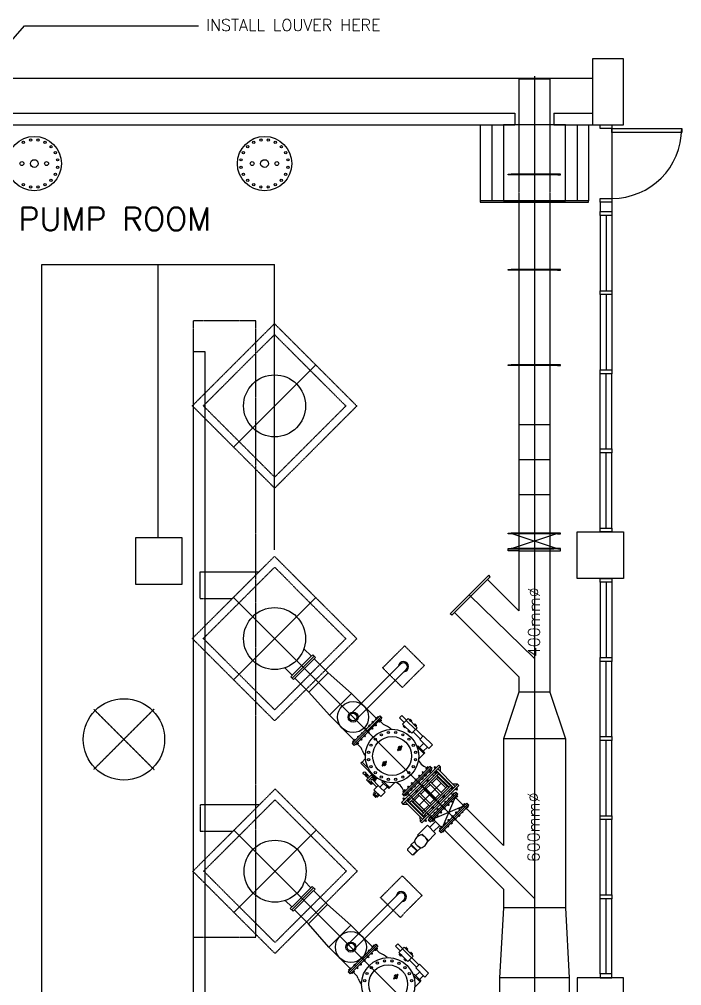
# Model space of a CAD drawing. Header units: inches. Extents: x 68736 to 85722, y -65709 to -39749.
# Drawn here: x 77180 to 85722, y -52211 to -39749 of the extents above; entities that cross this region are included whole.
import ezdxf

# ---------------------------------------------------------------- set-up
doc = ezdxf.new("R2010")
doc.units = ezdxf.units.IN
doc.header["$MEASUREMENT"] = 0
doc.linetypes.add('CENTER', pattern=[2, 1.25, -0.25, 0.25, -0.25])
doc.linetypes.add('HIDDEN', pattern=[0.375, 0.25, -0.125])
doc.layers.add('M-X-BKGD', color=8, linetype='Continuous')
doc.styles.add('SIMS', font='simplex.shx')
doc.styles.get("Standard").update_dxf_attribs({"font": 'arial.ttf'})
doc.dimstyles.get("Standard").update_dxf_attribs({"dimtxt": 0.18, "dimasz": 0.18, "dimexe": 0.18, "dimexo": 0.0625, "dimgap": 0.09, "dimtad": 0, "dimtih": 1, "dimtoh": 1, "dimdec": 4, "dimzin": 0, "dimdsep": 46, "dimtxsty": 'Standard', "dimcen": 0.09, "dimadec": 0, "dimazin": 0, "dimtfac": 1, "dimtdec": 4, "dimtofl": 0, "dimtmove": 0, "dimatfit": 3, "dimfxl": 1, "dimtolj": 1, "dimtzin": 0, "dimarcsym": 0})

msp = doc.modelspace()

# ---------------------------------------------------------------- linework, layer by layer
at = {"layer": 'M-X-BKGD', "ltscale": 0.2}
for p, q in [((84972, -40259), (84572, -40259)), ((84572, -40259), (84572, -41109)), ((84972, -41109), (84972, -40259)), ((73272, -40509), (84572, -40509)), ((83622, -40519), (83622, -41109)), ((84022, -40519), (84022, -41109)), ((83572, -40959), (83572, -41109)), ((84072, -40959), (84072, -41109)), ((84072, -40959), (84572, -40959)), ((84072, -41109), (84572, -41109)), ((84572, -41109), (84972, -41109)), ((84672, -41159), (84672, -41109)), ((84672, -41109), (84822, -41109)), ((84822, -41109), (84822, -41159)), ((84822, -41159), (84672, -41159)), ((84822, -41159), (84822, -42059)), ((84822, -41209), (84822, -41159)), ((84822, -41159), (85722, -41159)), ((85722, -41209), (84822, -41209)), ((85722, -41159), (85722, -41209)), ((83622, -42089), (83622, -42975)), ((84022, -42089), (84022, -42975)), ((84672, -42109), (84672, -42059)), ((84672, -42059), (84822, -42059)), ((84822, -42109), (84672, -42109)), ((84672, -42109), (84672, -42229)), ((84822, -42059), (84822, -42109)), ((84822, -42109), (84822, -42229)), ((84672, -42279), (84672, -42229)), ((84672, -42229), (84822, -42229)), ((84822, -42229), (84822, -42279)), ((84822, -42279), (84672, -42279)), ((84672, -42279), (84672, -43249)), ((84747, -42279), (84747, -43249)), ((84822, -42279), (84822, -43249)), ((83622, -42983), (83622, -44205)), ((84022, -42983), (84022, -44205)), ((84672, -43299), (84672, -43249)), ((84672, -43249), (84822, -43249)), ((84822, -43299), (84672, -43299)), ((84672, -43299), (84672, -44269)), ((84747, -43299), (84747, -44269)), ((84822, -43249), (84822, -43299)), ((84822, -43299), (84822, -44269)), ((83622, -44213), (83622, -47379)), ((84022, -44213), (84022, -48427)), ((84672, -44319), (84672, -44269)), ((84672, -44269), (84822, -44269)), ((84822, -44319), (84672, -44319)), ((84672, -45289), (84672, -44319)), ((84747, -45289), (84747, -44319)), ((84822, -44269), (84822, -44319)), ((84822, -45289), (84822, -44319)), ((84672, -45339), (84672, -45289)), ((84672, -45289), (84822, -45289)), ((84822, -45339), (84672, -45339)), ((84672, -46309), (84672, -45339)), ((84747, -46309), (84747, -45339)), ((84822, -45289), (84822, -45339)), ((84822, -46309), (84822, -45339)), ((84672, -46359), (84672, -46309)), ((84672, -46309), (84822, -46309)), ((84822, -46309), (84822, -46359)), ((79278, -46435), (78678, -46435)), ((78678, -46435), (78678, -47035)), ((79278, -47035), (79278, -46435)), ((84372, -46959), (84372, -46359)), ((84372, -46359), (84972, -46359)), ((84822, -46359), (84672, -46359)), ((84972, -46359), (84972, -46959)), ((84972, -46959), (84372, -46959)), ((84672, -47009), (84672, -46959)), ((84672, -46959), (84822, -46959)), ((84822, -46959), (84822, -47009)), ((78678, -47035), (79278, -47035)), ((84822, -47009), (84672, -47009)), ((84672, -47009), (84672, -47979)), ((84747, -47009), (84747, -47979)), ((84822, -47009), (84822, -47979)), ((84672, -48029), (84672, -47979)), ((84672, -47979), (84822, -47979)), ((84822, -48029), (84672, -48029)), ((84672, -48999), (84672, -48029)), ((84747, -48999), (84747, -48029)), ((84822, -47979), (84822, -48029)), ((84822, -48999), (84822, -48029)), ((83622, -48227), (83622, -48427)), ((83422, -49027), (83422, -50402)), ((84222, -49027), (84222, -51209)), ((84672, -49049), (84672, -48999)), ((84672, -48999), (84822, -48999)), ((84822, -49049), (84672, -49049)), ((84672, -50019), (84672, -49049)), ((84747, -50019), (84747, -49049)), ((84822, -48999), (84822, -49049)), ((84822, -50019), (84822, -49049)), ((84672, -50069), (84672, -50019)), ((84672, -50019), (84822, -50019)), ((84822, -50069), (84672, -50069)), ((84672, -51039), (84672, -50069)), ((84747, -51039), (84747, -50069)), ((84822, -50019), (84822, -50069)), ((84822, -51039), (84822, -50069)), ((83422, -50967), (83422, -51209)), ((84672, -51089), (84672, -51039)), ((84672, -51039), (84822, -51039)), ((84822, -51089), (84672, -51089)), ((84672, -52059), (84672, -51089)), ((84747, -52059), (84747, -51089)), ((84822, -51039), (84822, -51089)), ((84822, -52059), (84822, -51089)), ((84822, -52059), (84672, -52059)), ((84672, -52059), (84672, -52109)), ((84822, -52109), (84822, -52059)), ((83372, -52109), (83372, -53346)), ((84272, -52109), (84272, -65209)), ((84972, -52109), (84372, -52109)), ((84372, -52109), (84372, -52709)), ((84672, -52109), (84822, -52109)), ((84972, -52709), (84972, -52109))]:
    msp.add_line(p, q, dxfattribs=at)
at = {"layer": 'M-X-BKGD', "ltscale": 0.003}
for p, q in [((83822, -40484), (83822, -65659)), ((79939, -47202), (83822, -51085)), ((81002, -47204), (79941, -48265)), ((82981, -47172), (83822, -47993)), ((81008, -50204), (79947, -51265)), ((79947, -50204), (83815, -54072))]:
    msp.add_line(p, q, dxfattribs=at)
at = {"layer": 'M-X-BKGD'}
for p, q in [((84022, -40519), (83622, -40519)), ((83122, -41109), (83122, -42089)), ((83272, -41109), (83272, -42089)), ((83422, -41109), (83422, -42089)), ((84222, -41109), (83422, -41109)), ((84222, -42089), (84222, -41109)), ((84372, -41109), (84372, -42089)), ((84522, -41109), (84522, -42089)), ((83485, -41753), (83485, -41745)), ((83485, -41745), (83523, -41745)), ((84135, -41745), (83523, -41745)), ((84160, -41745), (84135, -41745)), ((84160, -41753), (84160, -41745)), ((84160, -41749), (83485, -41749)), ((84160, -41749), (83485, -41749)), ((83523, -41753), (83485, -41753)), ((84123, -41749), (83523, -41749)), ((84123, -41753), (83523, -41753)), ((84023, -41749), (83623, -41749)), ((84123, -41753), (84160, -41753)), ((83122, -42089), (83122, -42109)), ((84522, -42089), (83122, -42089)), ((83122, -42109), (84522, -42109)), ((83422, -42089), (84222, -42089)), ((84522, -42109), (84522, -42089)), ((77471, -52935), (77471, -42910)), ((77471, -42910), (78970, -42910)), ((78971, -46427), (78971, -42910)), ((78971, -46427), (78971, -42910)), ((78971, -42910), (80470, -42910)), ((80471, -46592), (80471, -42910)), ((83485, -42983), (83485, -42975)), ((83485, -42975), (83522, -42975)), ((84160, -42979), (83485, -42979)), ((84160, -42979), (83485, -42979)), ((83522, -42983), (83485, -42983)), ((84135, -42975), (83522, -42975)), ((84122, -42979), (83522, -42979)), ((84122, -42983), (83522, -42983)), ((84022, -42979), (83622, -42979)), ((84122, -42983), (84160, -42983)), ((84160, -42975), (84135, -42975)), ((84160, -42983), (84160, -42975)), ((81002, -44204), (79942, -45265)), ((83485, -44213), (83485, -44205)), ((83485, -44205), (83522, -44205)), ((84160, -44209), (83485, -44209)), ((83522, -44213), (83485, -44213)), ((84135, -44205), (83522, -44205)), ((84122, -44213), (83522, -44213)), ((84122, -44213), (84160, -44213)), ((84160, -44205), (84135, -44205)), ((84160, -44213), (84160, -44205)), ((84022, -44979), (83622, -44979)), ((84022, -45429), (83622, -45429)), ((84022, -45879), (83622, -45879)), ((83485, -46383), (83485, -46375)), ((83485, -46375), (83522, -46375)), ((84160, -46379), (83485, -46379)), ((83522, -46383), (83485, -46383)), ((84135, -46375), (83522, -46375)), ((84122, -46379), (83522, -46379)), ((84122, -46379), (83522, -46579)), ((84122, -46579), (83522, -46379)), ((84122, -46383), (83522, -46383)), ((84122, -46383), (84160, -46383)), ((84160, -46375), (84135, -46375)), ((84160, -46383), (84160, -46375)), ((83484, -46579), (83484, -46575)), ((83484, -46575), (83522, -46575)), ((83484, -46604), (83484, -46579)), ((83484, -46579), (83622, -46579)), ((84159, -46579), (83484, -46579)), ((83522, -46579), (83484, -46579)), ((83622, -46604), (83484, -46604)), ((84134, -46575), (83522, -46575)), ((84122, -46579), (83522, -46579)), ((83572, -46579), (84072, -46579)), ((83622, -46604), (84022, -46604)), ((84159, -46579), (84022, -46579)), ((84022, -46604), (84159, -46604)), ((84123, -46579), (84159, -46579)), ((84159, -46575), (84134, -46575)), ((84159, -46579), (84159, -46575)), ((84159, -46604), (84159, -46579)), ((83233, -46919), (82738, -47414)), ((83216, -46973), (82792, -47398)), ((83216, -46973), (83252, -46938)), ((83216, -46973), (83622, -47379)), ((83252, -46938), (83233, -46919)), ((82757, -47433), (82738, -47414)), ((82792, -47398), (82757, -47433)), ((82792, -47398), (83622, -48227)), ((80981, -47961), (80698, -48244)), ((80946, -47961), (80850, -47865)), ((80964, -47943), (80928, -47978)), ((80999, -47978), (80964, -47943)), ((80928, -47978), (80716, -48191)), ((80964, -48014), (80751, -48226)), ((80964, -48014), (80999, -47978)), ((81162, -48177), (80981, -47996)), ((82099, -48061), (81449, -48711)), ((80698, -48208), (80603, -48113)), ((80681, -48226), (80716, -48191)), ((80716, -48261), (80681, -48226)), ((80751, -48226), (80716, -48261)), ((80914, -48424), (81162, -48177)), ((81462, -48442), (81162, -48177)), ((82169, -48132), (81519, -48782)), ((80914, -48424), (80734, -48244)), ((81179, -48724), (80914, -48424)), ((81179, -48724), (81462, -48442)), ((81462, -48442), (81789, -48769)), ((83622, -48427), (83422, -49027)), ((84022, -48427), (83622, -48427)), ((84022, -48427), (84222, -49027)), ((81179, -48724), (81506, -49052)), ((82113, -48725), (82081, -48757)), ((82174, -48786), (82113, -48725)), ((81840, -48746), (81485, -49100)), ((81795, -48763), (81512, -49046)), ((81826, -48787), (81539, -49073)), ((81697, -48848), (81683, -48862)), ((81697, -48848), (81683, -48862)), ((81703, -48855), (81697, -48848)), ((81703, -48855), (81697, -48848)), ((81741, -48804), (81727, -48818)), ((81741, -48804), (81727, -48818)), ((81727, -48818), (81734, -48824)), ((81727, -48818), (81734, -48824)), ((81734, -48824), (81748, -48811)), ((81734, -48824), (81748, -48811)), ((81748, -48811), (81741, -48804)), ((81748, -48811), (81741, -48804)), ((81761, -48851), (81775, -48838)), ((81761, -48851), (81775, -48838)), ((81781, -48844), (81768, -48858)), ((81781, -48844), (81768, -48858)), ((81789, -48756), (81775, -48770)), ((81775, -48770), (81782, -48777)), ((81775, -48838), (81781, -48844)), ((81775, -48838), (81781, -48844)), ((81778, -48848), (81784, -48855)), ((81778, -48848), (81784, -48855)), ((81782, -48777), (81795, -48763)), ((81785, -48773), (81827, -48732)), ((81795, -48763), (81789, -48756)), ((81806, -48739), (81793, -48753)), ((81793, -48753), (81799, -48759)), ((81799, -48759), (81813, -48746)), ((81813, -48746), (81806, -48739)), ((81809, -48804), (81823, -48790)), ((81809, -48804), (81823, -48790)), ((81816, -48810), (81809, -48804)), ((81816, -48810), (81809, -48804)), ((81854, -48759), (81813, -48800)), ((81829, -48797), (81816, -48810)), ((81829, -48797), (81816, -48810)), ((81826, -48813), (81819, -48807)), ((81823, -48790), (81829, -48797)), ((81875, -48842), (81823, -48790)), ((81823, -48790), (81829, -48797)), ((81826, -48787), (81840, -48773)), ((81833, -48793), (81826, -48787)), ((81826, -48800), (81832, -48807)), ((81832, -48807), (81826, -48813)), ((81827, -48732), (81854, -48759)), ((81847, -48779), (81833, -48793)), ((81843, -48796), (81837, -48790)), ((81840, -48773), (81847, -48779)), ((81843, -48783), (81850, -48790)), ((81850, -48790), (81843, -48796)), ((82142, -48818), (82081, -48757)), ((82193, -48767), (82123, -48837)), ((82242, -48956), (82123, -48837)), ((82289, -48909), (82170, -48789)), ((82312, -48886), (82193, -48767)), ((82210, -48784), (82219, -48775)), ((82231, -48806), (82210, -48784)), ((82226, -48782), (82217, -48791)), ((82221, -48775), (82219, -48775)), ((82226, -48780), (82221, -48775)), ((82234, -48790), (82225, -48799)), ((82236, -48790), (82226, -48780)), ((82226, -48782), (82226, -48780)), ((82228, -48782), (82226, -48782)), ((82231, -48806), (82240, -48796)), ((82234, -48790), (82234, -48788)), ((82236, -48790), (82234, -48790)), ((82240, -48794), (82236, -48790)), ((82240, -48796), (82240, -48794)), ((82271, -48846), (82280, -48836)), ((82292, -48867), (82271, -48846)), ((82287, -48843), (82278, -48852)), ((82282, -48836), (82280, -48836)), ((82287, -48841), (82282, -48836)), ((82297, -48851), (82287, -48841)), ((82287, -48843), (82287, -48841)), ((82289, -48843), (82287, -48843)), ((81587, -48957), (81601, -48944)), ((81587, -48957), (81601, -48944)), ((81594, -48964), (81587, -48957)), ((81594, -48964), (81587, -48957)), ((81608, -48950), (81594, -48964)), ((81608, -48950), (81594, -48964)), ((81601, -48944), (81608, -48950)), ((81601, -48944), (81608, -48950)), ((81649, -48896), (81635, -48910)), ((81649, -48896), (81635, -48910)), ((81635, -48910), (81642, -48916)), ((81635, -48910), (81642, -48916)), ((81642, -48916), (81655, -48902)), ((81642, -48916), (81655, -48902)), ((81655, -48902), (81649, -48896)), ((81655, -48902), (81649, -48896)), ((81669, -48943), (81683, -48930)), ((81669, -48943), (81683, -48930)), ((81676, -48950), (81669, -48943)), ((81676, -48950), (81669, -48943)), ((81689, -48936), (81676, -48950)), ((81689, -48936), (81676, -48950)), ((81686, -48953), (81679, -48946)), ((81686, -48953), (81679, -48946)), ((81683, -48862), (81690, -48868)), ((81683, -48862), (81690, -48868)), ((81683, -48930), (81689, -48936)), ((81683, -48930), (81689, -48936)), ((81686, -48940), (81692, -48946)), ((81686, -48940), (81692, -48946)), ((81692, -48946), (81686, -48953)), ((81692, -48946), (81686, -48953)), ((81690, -48868), (81703, -48855)), ((81690, -48868), (81703, -48855)), ((81717, -48896), (81730, -48882)), ((81717, -48896), (81730, -48882)), ((81723, -48902), (81717, -48896)), ((81723, -48902), (81717, -48896)), ((81737, -48889), (81723, -48902)), ((81737, -48889), (81723, -48902)), ((81733, -48905), (81727, -48899)), ((81733, -48905), (81727, -48899)), ((81730, -48882), (81737, -48889)), ((81730, -48882), (81737, -48889)), ((81733, -48892), (81740, -48899)), ((81733, -48892), (81740, -48899)), ((81740, -48899), (81733, -48905)), ((81740, -48899), (81733, -48905)), ((81768, -48858), (81761, -48851)), ((81768, -48858), (81761, -48851)), ((81778, -48861), (81771, -48854)), ((81778, -48861), (81771, -48854)), ((81784, -48855), (81778, -48861)), ((81784, -48855), (81778, -48861)), ((82140, -48854), (82131, -48863)), ((82131, -48865), (82131, -48863)), ((82135, -48870), (82131, -48865)), ((82146, -48880), (82135, -48870)), ((82137, -48870), (82135, -48870)), ((82137, -48870), (82147, -48861)), ((82137, -48872), (82137, -48870)), ((82161, -48875), (82140, -48854)), ((82146, -48878), (82144, -48878)), ((82146, -48878), (82155, -48869)), ((82146, -48880), (82146, -48878)), ((82150, -48884), (82146, -48880)), ((82152, -48884), (82150, -48884)), ((82161, -48875), (82152, -48884)), ((82201, -48915), (82192, -48924)), ((82192, -48926), (82192, -48924)), ((82197, -48931), (82192, -48926)), ((82207, -48941), (82197, -48931)), ((82199, -48931), (82197, -48931)), ((82199, -48931), (82208, -48922)), ((82199, -48933), (82199, -48931)), ((82222, -48937), (82201, -48915)), ((82207, -48940), (82205, -48940)), ((82207, -48940), (82216, -48931)), ((82207, -48942), (82207, -48940)), ((82211, -48946), (82207, -48941)), ((82213, -48946), (82211, -48946)), ((82222, -48937), (82213, -48946)), ((82312, -48886), (82242, -48956)), ((82350, -49027), (82261, -48937)), ((82295, -48852), (82286, -48861)), ((82292, -48867), (82302, -48858)), ((82382, -48995), (82293, -48905)), ((82295, -48852), (82295, -48850)), ((82297, -48852), (82295, -48852)), ((82302, -48856), (82297, -48851)), ((82302, -48858), (82302, -48856)), ((81512, -49046), (81471, -49087)), ((81471, -49087), (81498, -49114)), ((81492, -49053), (81478, -49066)), ((81492, -49053), (81478, -49066)), ((81478, -49066), (81485, -49073)), ((81478, -49066), (81485, -49073)), ((81485, -49073), (81498, -49059)), ((81485, -49073), (81498, -49059)), ((81498, -49059), (81492, -49053)), ((81498, -49059), (81492, -49053)), ((81509, -49035), (81495, -49049)), ((81509, -49035), (81495, -49049)), ((81495, -49049), (81502, -49056)), ((81495, -49049), (81502, -49056)), ((81498, -49114), (81539, -49073)), ((81502, -49056), (81516, -49042)), ((81502, -49056), (81516, -49042)), ((81516, -49042), (81509, -49035)), ((81516, -49042), (81509, -49035)), ((81512, -49100), (81526, -49087)), ((81512, -49100), (81526, -49087)), ((81532, -49093), (81518, -49107)), ((81532, -49093), (81518, -49107)), ((81526, -49087), (81532, -49093)), ((81526, -49087), (81532, -49093)), ((81529, -49083), (81543, -49069)), ((81529, -49083), (81543, -49069)), ((81536, -49089), (81529, -49083)), ((81581, -49136), (81529, -49083)), ((81536, -49089), (81529, -49083)), ((81549, -49076), (81536, -49089)), ((81549, -49076), (81536, -49089)), ((81546, -49092), (81539, -49086)), ((81546, -49092), (81539, -49086)), ((81543, -49002), (81557, -48988)), ((81543, -49002), (81557, -48988)), ((81550, -49008), (81543, -49002)), ((81550, -49008), (81543, -49002)), ((81543, -49069), (81549, -49076)), ((81543, -49069), (81549, -49076)), ((81546, -49079), (81552, -49086)), ((81546, -49079), (81552, -49086)), ((81552, -49086), (81546, -49092)), ((81552, -49086), (81546, -49092)), ((81563, -48994), (81550, -49008)), ((81563, -48994), (81550, -49008)), ((81557, -48988), (81563, -48994)), ((81557, -48988), (81563, -48994)), ((81590, -49022), (81577, -49035)), ((81590, -49022), (81577, -49035)), ((81577, -49035), (81583, -49042)), ((81577, -49035), (81583, -49042)), ((81583, -49042), (81597, -49028)), ((81583, -49042), (81597, -49028)), ((81587, -49038), (81593, -49045)), ((81587, -49038), (81593, -49045)), ((81597, -49028), (81590, -49022)), ((81597, -49028), (81590, -49022)), ((81600, -49038), (81593, -49032)), ((81600, -49038), (81593, -49032)), ((81593, -49045), (81600, -49038)), ((81593, -49045), (81600, -49038)), ((81635, -48977), (81621, -48991)), ((81635, -48977), (81621, -48991)), ((81621, -48991), (81628, -48998)), ((81621, -48991), (81628, -48998)), ((81628, -48998), (81642, -48984)), ((81628, -48998), (81642, -48984)), ((81631, -48994), (81638, -49001)), ((81631, -48994), (81638, -49001)), ((81642, -48984), (81635, -48977)), ((81642, -48984), (81635, -48977)), ((81645, -48994), (81638, -48988)), ((81645, -48994), (81638, -48988)), ((81638, -49001), (81645, -48994)), ((81638, -49001), (81645, -48994)), ((82394, -49086), (82341, -49138)), ((82390, -48987), (82343, -49035)), ((82461, -49154), (82343, -49035)), ((82509, -49107), (82390, -48987)), ((84222, -49027), (83422, -49027)), ((81518, -49107), (81512, -49100)), ((81518, -49107), (81512, -49100)), ((82059, -49169), (82106, -49122)), ((82067, -49177), (82114, -49130)), ((82321, -49118), (82310, -49129)), ((82398, -49217), (82310, -49129)), ((82390, -49187), (82321, -49118)), ((82409, -49207), (82330, -49286)), ((82442, -49135), (82390, -49187)), ((82390, -49187), (82409, -49207)), ((82509, -49107), (82461, -49154)), ((81600, -49327), (81584, -49343)), ((81786, -49546), (81584, -49343)), ((81600, -49327), (81644, -49283)), ((81683, -49411), (81600, -49327)), ((81861, -49367), (81908, -49320)), ((81868, -49375), (81915, -49328)), ((82108, -49850), (82588, -49369)), ((82126, -49868), (82606, -49386)), ((82490, -49397), (82134, -49752)), ((82435, -49425), (82161, -49697)), ((82472, -49442), (82189, -49725)), ((82381, -49453), (82374, -49459)), ((82374, -49459), (82380, -49466)), ((82391, -49456), (82377, -49469)), ((82377, -49469), (82383, -49476)), ((82387, -49459), (82381, -49453)), ((82383, -49476), (82397, -49462)), ((82397, -49462), (82391, -49456)), ((82428, -49405), (82422, -49411)), ((82422, -49411), (82428, -49418)), ((82438, -49408), (82425, -49422)), ((82425, -49422), (82431, -49428)), ((82435, -49411), (82428, -49405)), ((82431, -49428), (82445, -49414)), ((82476, -49384), (82435, -49424)), ((82445, -49414), (82438, -49408)), ((82446, -49388), (82439, -49394)), ((82439, -49394), (82446, -49401)), ((82456, -49391), (82442, -49404)), ((82442, -49404), (82449, -49411)), ((82452, -49394), (82446, -49388)), ((82449, -49411), (82462, -49397)), ((82462, -49397), (82456, -49391)), ((82459, -49455), (82472, -49442)), ((82465, -49462), (82459, -49455)), ((82462, -49452), (82503, -49411)), ((82479, -49448), (82465, -49462)), ((82468, -49446), (82489, -49468)), ((82472, -49442), (82479, -49448)), ((82503, -49411), (82476, -49384)), ((82476, -49438), (82490, -49424)), ((82482, -49445), (82476, -49438)), ((82496, -49431), (82482, -49445)), ((82490, -49424), (82496, -49431)), ((82571, -49456), (82524, -49503)), ((82536, -49387), (82528, -49395)), ((82528, -49395), (82536, -49404)), ((82549, -49391), (82532, -49408)), ((82532, -49408), (82540, -49417)), ((82545, -49395), (82536, -49387)), ((82545, -49448), (82536, -49457)), ((82536, -49457), (82545, -49465)), ((82540, -49417), (82558, -49399)), ((82558, -49452), (82540, -49470)), ((82540, -49470), (82549, -49478)), ((82553, -49457), (82545, -49448)), ((82558, -49399), (82549, -49391)), ((82549, -49478), (82567, -49461)), ((82557, -49435), (82783, -49662)), ((82567, -49461), (82558, -49452)), ((82571, -49456), (82588, -49474)), ((82576, -49416), (82802, -49642)), ((82588, -49369), (82606, -49386)), ((82606, -49386), (82608, -49448)), ((81641, -49496), (81636, -49490)), ((81657, -49480), (81640, -49497)), ((81647, -49504), (81640, -49497)), ((81666, -49484), (81645, -49506)), ((81655, -49516), (81645, -49506)), ((81656, -49481), (81651, -49475)), ((81677, -49493), (81654, -49517)), ((81664, -49507), (81654, -49497)), ((81656, -49519), (81654, -49517)), ((81679, -49495), (81656, -49519)), ((81664, -49487), (81657, -49480)), ((81716, -49497), (81657, -49556)), ((81657, -49556), (81716, -49615)), ((81678, -49535), (81659, -49515)), ((81676, -49494), (81666, -49484)), ((81695, -49518), (81676, -49498)), ((81679, -49495), (81677, -49493)), ((81725, -49522), (81682, -49564)), ((81682, -49564), (81725, -49607)), ((81716, -49497), (81775, -49556)), ((81736, -49596), (81716, -49615)), ((81789, -49649), (81717, -49576)), ((81729, -49490), (81719, -49500)), ((81725, -49522), (81767, -49564)), ((81739, -49499), (81728, -49509)), ((81809, -49629), (81737, -49556)), ((81775, -49556), (81756, -49576)), ((81775, -49556), (81796, -49535)), ((81867, -49571), (81856, -49582)), ((81944, -49670), (81856, -49582)), ((81936, -49640), (81867, -49571)), ((82024, -49591), (81944, -49670)), ((82234, -49599), (82241, -49592)), ((82237, -49609), (82251, -49595)), ((82241, -49592), (82247, -49599)), ((82524, -49503), (82242, -49786)), ((82251, -49595), (82257, -49602)), ((82542, -49521), (82259, -49804)), ((82288, -49545), (82282, -49551)), ((82282, -49551), (82288, -49558)), ((82298, -49548), (82285, -49561)), ((82285, -49561), (82291, -49568)), ((82295, -49551), (82288, -49545)), ((82291, -49568), (82305, -49554)), ((82305, -49554), (82298, -49548)), ((82319, -49595), (82332, -49581)), ((82325, -49602), (82319, -49595)), ((82339, -49588), (82325, -49602)), ((82336, -49497), (82329, -49503)), ((82329, -49503), (82336, -49510)), ((82346, -49500), (82332, -49514)), ((82332, -49514), (82339, -49520)), ((82332, -49581), (82339, -49588)), ((82343, -49503), (82336, -49497)), ((82339, -49520), (82353, -49506)), ((82353, -49506), (82346, -49500)), ((82366, -49547), (82380, -49534)), ((82373, -49554), (82366, -49547)), ((82386, -49540), (82373, -49554)), ((82380, -49534), (82386, -49540)), ((82411, -49503), (82424, -49489)), ((82417, -49510), (82411, -49503)), ((82431, -49496), (82417, -49510)), ((82424, -49489), (82431, -49496)), ((82441, -49553), (82432, -49561)), ((82432, -49561), (82441, -49570)), ((82454, -49556), (82436, -49574)), ((82436, -49574), (82445, -49583)), ((82449, -49561), (82441, -49553)), ((82445, -49583), (82463, -49565)), ((82463, -49565), (82454, -49556)), ((82481, -49582), (82636, -49738)), ((82581, -49518), (82498, -49600)), ((82507, -49486), (82524, -49503)), ((82542, -49521), (82588, -49474)), ((82560, -49538), (82680, -49659)), ((82560, -49538), (82680, -49659)), ((82563, -49500), (82581, -49517)), ((82566, -49496), (82722, -49652)), ((82577, -49521), (82697, -49641)), ((82583, -49527), (82591, -49520)), ((82585, -49478), (82741, -49633)), ((82609, -49487), (82609, -49502)), ((81772, -49705), (81750, -49726)), ((81809, -49629), (81752, -49686)), ((81840, -49773), (81752, -49686)), ((81765, -49740), (81786, -49719)), ((81772, -49705), (81821, -49755)), ((81829, -49649), (81809, -49629)), ((81876, -49602), (81829, -49649)), ((81897, -49717), (81829, -49649)), ((81897, -49717), (81840, -49773)), ((81924, -49651), (81877, -49698)), ((81936, -49640), (81955, -49660)), ((82120, -49738), (82161, -49697)), ((82131, -49701), (82125, -49708)), ((82125, -49708), (82131, -49714)), ((82141, -49704), (82128, -49718)), ((82128, -49718), (82134, -49724)), ((82138, -49708), (82131, -49701)), ((82134, -49724), (82148, -49711)), ((82148, -49711), (82141, -49704)), ((82148, -49684), (82142, -49690)), ((82142, -49690), (82148, -49697)), ((82159, -49687), (82145, -49701)), ((82145, -49701), (82151, -49707)), ((82155, -49690), (82148, -49684)), ((82151, -49707), (82165, -49693)), ((82165, -49693), (82159, -49687)), ((82179, -49734), (82192, -49721)), ((82190, -49643), (82196, -49636)), ((82196, -49650), (82190, -49643)), ((82192, -49653), (82206, -49639)), ((82199, -49660), (82192, -49653)), ((82192, -49721), (82199, -49727)), ((82196, -49636), (82203, -49643)), ((82213, -49646), (82199, -49660)), ((82206, -49639), (82213, -49646)), ((82240, -49673), (82226, -49687)), ((82226, -49687), (82233, -49694)), ((82233, -49694), (82247, -49680)), ((82241, -49605), (82234, -49599)), ((82244, -49615), (82237, -49609)), ((82247, -49680), (82240, -49673)), ((82257, -49602), (82244, -49615)), ((82284, -49629), (82271, -49643)), ((82271, -49643), (82277, -49649)), ((82277, -49649), (82291, -49636)), ((82291, -49636), (82284, -49629)), ((82300, -49694), (82291, -49703)), ((82291, -49703), (82300, -49711)), ((82313, -49698), (82295, -49716)), ((82295, -49716), (82304, -49724)), ((82308, -49703), (82300, -49694)), ((82304, -49724), (82321, -49707)), ((82321, -49707), (82313, -49698)), ((82337, -49882), (82620, -49599)), ((82352, -50093), (82832, -49613)), ((82409, -49689), (82357, -49741)), ((82370, -49623), (82362, -49632)), ((82362, -49632), (82370, -49640)), ((82383, -49627), (82366, -49645)), ((82366, -49645), (82374, -49653)), ((82369, -50111), (82850, -49630)), ((82379, -49632), (82370, -49623)), ((82374, -49653), (82392, -49636)), ((82392, -49636), (82383, -49627)), ((82762, -49647), (82386, -50024)), ((82391, -49672), (82547, -49827)), ((82698, -49676), (82394, -49980)), ((82410, -49653), (82566, -49808)), ((82479, -49619), (82428, -49670)), ((82461, -49601), (82617, -49757)), ((82701, -49638), (82619, -49720)), ((82691, -49635), (82698, -49628)), ((82698, -49676), (82744, -49630)), ((82701, -49638), (82719, -49655)), ((82762, -49647), (82715, -49694)), ((82715, -49694), (82733, -49712)), ((82731, -49610), (82717, -49609)), ((82740, -49669), (82758, -49651)), ((82748, -49678), (82740, -49669)), ((82744, -49630), (82762, -49647)), ((82766, -49660), (82748, -49678)), ((82762, -49682), (82753, -49673)), ((82758, -49651), (82766, -49660)), ((82762, -49665), (82770, -49673)), ((82770, -49673), (82762, -49682)), ((82767, -49756), (82808, -49715)), ((82832, -49613), (82771, -49611)), ((82802, -49678), (82820, -49661)), ((82810, -49687), (82802, -49678)), ((82808, -49715), (82835, -49743)), ((82828, -49669), (82810, -49687)), ((82823, -49691), (82815, -49682)), ((82820, -49661), (82828, -49669)), ((82823, -49674), (82832, -49682)), ((82832, -49682), (82823, -49691)), ((82850, -49630), (82832, -49613)), ((81756, -49736), (81745, -49747)), ((81745, -49747), (81745, -49751)), ((81779, -49781), (81745, -49747)), ((81775, -49781), (81745, -49751)), ((81784, -49777), (81749, -49742)), ((81779, -49777), (81749, -49747)), ((81750, -49726), (81750, -49731)), ((81750, -49731), (81761, -49741)), ((81788, -49772), (81754, -49738)), ((81784, -49772), (81754, -49742)), ((81760, -49740), (81765, -49740)), ((81761, -49741), (81784, -49765)), ((81765, -49740), (81765, -49745)), ((81775, -49781), (81779, -49781)), ((81790, -49770), (81779, -49781)), ((81780, -49760), (81784, -49760)), ((81784, -49760), (81806, -49739)), ((81784, -49760), (81784, -49765)), ((81784, -49765), (81795, -49776)), ((81795, -49776), (81800, -49776)), ((81821, -49755), (81800, -49776)), ((82148, -49765), (82120, -49738)), ((82126, -49798), (82134, -49789)), ((82134, -49806), (82126, -49798)), ((82130, -49811), (82147, -49793)), ((82138, -49819), (82130, -49811)), ((82134, -49789), (82143, -49798)), ((82156, -49802), (82138, -49819)), ((82147, -49793), (82156, -49802)), ((82189, -49725), (82148, -49765)), ((82155, -49838), (82381, -50064)), ((82161, -49752), (82175, -49738)), ((82168, -49758), (82161, -49752)), ((82182, -49745), (82168, -49758)), ((82174, -49819), (82400, -50045)), ((82175, -49738), (82182, -49745)), ((82185, -49741), (82179, -49734)), ((82184, -49729), (82630, -50176)), ((82194, -49739), (82184, -49729)), ((82199, -49727), (82185, -49741)), ((82187, -49807), (82196, -49798)), ((82196, -49815), (82187, -49807)), ((82191, -49820), (82209, -49802)), ((82199, -49829), (82191, -49820)), ((82195, -49833), (82242, -49786)), ((82213, -49850), (82195, -49833)), ((82196, -49798), (82204, -49807)), ((82217, -49811), (82199, -49829)), ((82209, -49802), (82217, -49811)), ((82259, -49804), (82213, -49850)), ((82235, -49828), (82391, -49984)), ((82239, -49825), (82256, -49842)), ((82338, -49760), (82256, -49842)), ((82266, -49845), (82259, -49852)), ((82260, -49839), (82380, -49959)), ((82277, -49821), (82397, -49942)), ((82320, -49743), (82476, -49898)), ((82340, -49724), (82495, -49879)), ((82822, -49729), (82467, -50084)), ((82529, -49810), (82478, -49861)), ((82777, -49746), (82494, -50030)), ((82794, -49784), (82521, -50057)), ((82600, -49739), (82548, -49791)), ((82565, -49844), (82583, -49827)), ((82574, -49853), (82565, -49844)), ((82592, -49835), (82574, -49853)), ((82583, -49827), (82592, -49835)), ((82587, -49840), (82595, -49848)), ((82800, -49778), (82631, -50175)), ((82636, -49774), (82653, -49756)), ((82644, -49782), (82636, -49774)), ((82662, -49765), (82644, -49782)), ((82657, -49786), (82649, -49778)), ((82653, -49756), (82662, -49765)), ((82657, -49769), (82666, -49778)), ((82666, -49778), (82657, -49786)), ((82678, -49832), (82665, -49846)), ((82665, -49846), (82671, -49852)), ((82671, -49852), (82685, -49839)), ((82685, -49839), (82678, -49832)), ((82723, -49788), (82709, -49801)), ((82709, -49801), (82716, -49808)), ((82716, -49808), (82729, -49794)), ((82729, -49794), (82723, -49788)), ((82743, -49835), (82757, -49821)), ((82749, -49842), (82743, -49835)), ((82763, -49828), (82749, -49842)), ((82751, -49730), (82772, -49751)), ((82760, -49845), (82753, -49838)), ((82770, -49740), (82757, -49754)), ((82757, -49754), (82763, -49760)), ((82757, -49821), (82763, -49828)), ((82760, -49832), (82766, -49838)), ((82766, -49838), (82760, -49845)), ((82763, -49760), (82777, -49746)), ((82777, -49746), (82770, -49740)), ((82788, -49723), (82774, -49736)), ((82774, -49736), (82781, -49743)), ((82781, -49743), (82794, -49729)), ((82794, -49729), (82788, -49723)), ((82791, -49787), (82804, -49774)), ((82797, -49794), (82791, -49787)), ((82835, -49743), (82794, -49784)), ((82811, -49780), (82797, -49794)), ((82800, -49778), (82914, -49893)), ((82807, -49797), (82801, -49790)), ((82804, -49774), (82811, -49780)), ((82807, -49784), (82814, -49790)), ((82814, -49790), (82807, -49797)), ((82808, -49770), (82821, -49756)), ((82814, -49777), (82808, -49770)), ((82828, -49763), (82814, -49777)), ((82825, -49780), (82818, -49773)), ((82821, -49756), (82828, -49763)), ((82825, -49766), (82831, -49773)), ((82831, -49773), (82825, -49780)), ((82108, -49850), (82126, -49868)), ((82126, -49868), (82186, -49869)), ((82216, -49847), (82372, -50002)), ((82226, -49870), (82240, -49871)), ((82374, -49953), (82367, -49960)), ((82415, -49959), (82369, -50006)), ((82459, -49881), (82377, -49963)), ((82377, -49963), (82394, -49980)), ((82495, -49915), (82512, -49898)), ((82503, -49924), (82495, -49915)), ((82521, -49906), (82503, -49924)), ((82516, -49928), (82508, -49919)), ((82512, -49898), (82521, -49906)), ((82516, -49911), (82525, -49919)), ((82525, -49919), (82516, -49928)), ((82517, -50061), (82914, -49893)), ((82569, -49941), (82583, -49928)), ((82576, -49948), (82569, -49941)), ((82590, -49934), (82576, -49948)), ((82587, -49857), (82579, -49848)), ((82583, -49928), (82590, -49934)), ((82595, -49848), (82587, -49857)), ((82617, -49961), (82603, -49975)), ((82963, -49871), (82608, -50226)), ((82610, -49982), (82623, -49968)), ((82631, -49880), (82617, -49894)), ((82617, -49894), (82624, -49900)), ((82623, -49968), (82617, -49961)), ((82624, -49900), (82637, -49886)), ((82637, -49886), (82631, -49880)), ((82909, -49898), (82635, -50171)), ((82651, -49927), (82665, -49914)), ((82657, -49934), (82651, -49927)), ((82671, -49920), (82657, -49934)), ((82668, -49937), (82661, -49930)), ((82946, -49916), (82662, -50198)), ((82665, -49914), (82671, -49920)), ((82668, -49924), (82674, -49930)), ((82674, -49930), (82668, -49937)), ((82699, -49880), (82712, -49866)), ((82705, -49886), (82699, -49880)), ((82719, -49872), (82705, -49886)), ((82715, -49889), (82709, -49883)), ((82712, -49866), (82719, -49872)), ((82715, -49876), (82722, -49883)), ((82722, -49883), (82715, -49889)), ((82810, -49971), (82803, -49977)), ((82816, -49977), (82810, -49971)), ((82854, -49926), (82848, -49933)), ((82848, -49933), (82854, -49939)), ((82864, -49929), (82851, -49943)), ((82851, -49943), (82857, -49950)), ((82861, -49933), (82854, -49926)), ((82857, -49950), (82871, -49936)), ((82871, -49936), (82864, -49929)), ((82885, -49977), (82898, -49963)), ((82905, -49970), (82891, -49983)), ((82902, -49879), (82895, -49885)), ((82895, -49885), (82902, -49892)), ((82912, -49882), (82898, -49895)), ((82898, -49895), (82905, -49902)), ((82898, -49963), (82905, -49970)), ((82909, -49885), (82902, -49879)), ((82905, -49902), (82919, -49888)), ((82950, -49857), (82909, -49898)), ((82919, -49888), (82912, -49882)), ((82919, -49861), (82913, -49868)), ((82913, -49868), (82919, -49874)), ((82930, -49864), (82916, -49878)), ((82916, -49878), (82922, -49885)), ((82926, -49868), (82919, -49861)), ((82922, -49885), (82936, -49871)), ((82936, -49871), (82930, -49864)), ((82932, -49929), (82946, -49916)), ((82939, -49936), (82932, -49929)), ((82936, -49926), (82977, -49885)), ((82952, -49922), (82939, -49936)), ((82941, -49920), (83422, -50402)), ((82946, -49916), (82952, -49922)), ((82977, -49885), (82950, -49857)), ((82950, -49912), (82963, -49898)), ((82956, -49918), (82950, -49912)), ((82970, -49905), (82956, -49918)), ((82963, -49898), (82970, -49905)), ((82349, -49993), (82348, -49979)), ((82352, -50093), (82350, -50033)), ((82369, -50111), (82352, -50093)), ((82369, -50006), (82386, -50024)), ((82386, -50024), (82433, -49977)), ((82408, -50002), (82391, -50019)), ((82391, -50019), (82399, -50028)), ((82399, -50028), (82417, -50010)), ((82418, -50063), (82400, -50081)), ((82400, -50081), (82408, -50089)), ((82404, -50023), (82412, -50032)), ((82417, -50010), (82408, -50002)), ((82408, -50089), (82426, -50071)), ((82421, -50023), (82412, -50015)), ((82412, -50032), (82421, -50023)), ((82413, -50085), (82421, -50093)), ((82426, -50071), (82418, -50063)), ((82430, -50085), (82421, -50076)), ((82421, -50093), (82430, -50085)), ((82433, -49977), (82450, -49995)), ((82494, -50030), (82453, -50071)), ((82453, -50071), (82481, -50098)), ((82474, -50037), (82460, -50051)), ((82460, -50051), (82467, -50057)), ((82467, -50057), (82480, -50044)), ((82468, -50012), (82490, -50034)), ((82470, -50170), (82548, -50092)), ((82480, -50044), (82474, -50037)), ((82491, -50020), (82478, -50033)), ((82478, -50033), (82484, -50040)), ((82481, -50098), (82521, -50057)), ((82484, -50040), (82498, -50026)), ((82498, -50026), (82491, -50020)), ((82494, -50085), (82508, -50071)), ((82501, -50091), (82494, -50085)), ((82514, -50077), (82501, -50091)), ((82511, -50094), (82504, -50088)), ((82508, -50071), (82514, -50077)), ((82511, -50081), (82517, -50088)), ((82517, -50088), (82511, -50094)), ((82512, -50067), (82525, -50054)), ((82518, -50074), (82512, -50067)), ((82532, -50060), (82518, -50074)), ((82528, -50077), (82522, -50070)), ((82525, -49986), (82539, -49972)), ((82532, -49992), (82525, -49986)), ((82525, -50054), (82532, -50060)), ((82528, -50064), (82535, -50070)), ((82535, -50070), (82528, -50077)), ((82545, -49979), (82532, -49992)), ((82539, -49972), (82545, -49979)), ((82573, -50006), (82559, -50020)), ((82559, -50020), (82566, -50026)), ((82566, -50026), (82579, -50012)), ((82569, -50023), (82576, -50029)), ((82579, -50012), (82573, -50006)), ((82582, -50023), (82576, -50016)), ((82576, -50029), (82582, -50023)), ((82603, -49975), (82610, -49982)), ((82613, -49978), (82620, -49985)), ((82627, -49978), (82620, -49972)), ((82620, -49985), (82627, -49978)), ((82708, -50072), (82714, -50066)), ((82714, -50079), (82708, -50072)), ((82711, -50083), (82724, -50069)), ((82717, -50089), (82711, -50083)), ((82714, -50066), (82721, -50072)), ((82731, -50075), (82717, -50089)), ((82724, -50069), (82731, -50075)), ((82762, -50018), (82755, -50025)), ((82755, -50025), (82762, -50031)), ((82772, -50021), (82758, -50035)), ((82758, -50035), (82765, -50041)), ((82769, -50025), (82762, -50018)), ((82765, -50041), (82779, -50028)), ((82779, -50028), (82772, -50021)), ((82792, -50069), (82806, -50055)), ((82799, -50075), (82792, -50069)), ((82812, -50062), (82799, -50075)), ((82803, -49977), (82810, -49984)), ((82820, -49974), (82806, -49987)), ((82806, -49987), (82813, -49994)), ((82806, -50055), (82812, -50062)), ((82813, -49994), (82826, -49980)), ((82826, -49980), (82820, -49974)), ((82840, -50021), (82854, -50008)), ((82847, -50028), (82840, -50021)), ((82860, -50014), (82847, -50028)), ((82854, -50008), (82860, -50014)), ((82891, -49983), (82885, -49977)), ((82443, -50143), (82316, -50271)), ((82549, -50249), (82443, -50143)), ((82523, -50223), (82601, -50145)), ((82594, -50212), (82635, -50171)), ((82621, -50239), (82594, -50212)), ((82605, -50175), (82598, -50182)), ((82598, -50182), (82605, -50188)), ((82615, -50178), (82601, -50192)), ((82601, -50192), (82608, -50198)), ((82611, -50182), (82605, -50175)), ((82608, -50198), (82621, -50185)), ((82621, -50185), (82615, -50178)), ((82622, -50158), (82616, -50164)), ((82616, -50164), (82622, -50171)), ((82632, -50161), (82619, -50174)), ((82619, -50174), (82625, -50181)), ((82662, -50198), (82621, -50239)), ((82629, -50164), (82622, -50158)), ((82625, -50181), (82639, -50167)), ((82639, -50167), (82632, -50161)), ((82635, -50226), (82649, -50212)), ((82655, -50219), (82642, -50232)), ((82649, -50212), (82655, -50219)), ((82652, -50208), (82666, -50195)), ((82659, -50215), (82652, -50208)), ((82658, -50203), (83422, -50967)), ((82673, -50201), (82659, -50215)), ((82663, -50117), (82670, -50110)), ((82670, -50123), (82663, -50117)), ((82666, -50127), (82680, -50113)), ((82673, -50133), (82666, -50127)), ((82666, -50195), (82673, -50201)), ((82670, -50110), (82676, -50117)), ((82686, -50120), (82673, -50133)), ((82680, -50113), (82686, -50120)), ((82714, -50147), (82700, -50161)), ((82700, -50161), (82707, -50167)), ((82707, -50167), (82720, -50154)), ((82720, -50154), (82714, -50147)), ((82758, -50103), (82745, -50116)), ((82745, -50116), (82751, -50123)), ((82751, -50123), (82765, -50109)), ((82765, -50109), (82758, -50103)), ((82316, -50271), (82325, -50280)), ((82376, -50261), (82371, -50266)), ((82379, -50261), (82413, -50295)), ((82413, -50295), (82447, -50329)), ((82442, -50355), (82549, -50249)), ((82442, -50337), (82447, -50332)), ((82642, -50232), (82635, -50226)), ((82187, -50451), (82234, -50403)), ((82243, -50521), (82187, -50465)), ((82230, -50396), (82234, -50392)), ((82230, -50400), (82234, -50403)), ((82275, -50352), (82234, -50392)), ((82316, -50474), (82234, -50392)), ((82305, -50474), (82234, -50403)), ((82316, -50474), (82353, -50436)), ((82353, -50436), (82327, -50418)), ((82257, -50521), (82305, -50474)), ((82264, -50518), (82266, -50520)), ((82269, -50520), (82312, -50477)), ((82308, -50478), (82305, -50474)), ((82312, -50478), (82316, -50474)), ((80975, -50949), (80692, -51232)), ((80922, -50967), (80710, -51179)), ((80940, -50949), (80856, -50865)), ((80957, -50931), (80922, -50967)), ((80993, -50967), (80957, -50931)), ((80957, -51002), (80993, -50967)), ((80957, -51002), (80745, -51214)), ((81155, -51165), (80975, -50984)), ((82070, -51027), (81420, -51677)), ((80692, -51196), (80608, -51113)), ((80674, -51214), (80710, -51179)), ((80710, -51249), (80674, -51214)), ((80745, -51214), (80710, -51249)), ((80908, -51412), (81155, -51165)), ((81456, -51430), (81155, -51165)), ((82141, -51098), (81491, -51748)), ((83422, -51209), (83372, -52109)), ((84222, -51209), (83422, -51209)), ((84222, -51209), (84272, -52109)), ((80908, -51412), (80727, -51232)), ((81173, -51712), (80908, -51412)), ((81173, -51712), (81456, -51430)), ((81456, -51430), (81739, -51713)), ((81173, -51712), (81456, -51996)), ((81790, -51690), (81434, -52045)), ((81745, -51708), (81461, -51990)), ((81738, -51701), (81725, -51715)), ((81725, -51715), (81731, -51721)), ((81731, -51721), (81745, -51708)), ((81735, -51718), (81776, -51677)), ((81745, -51708), (81738, -51701)), ((81756, -51684), (81742, -51697)), ((81742, -51697), (81749, -51704)), ((81749, -51704), (81762, -51690)), ((81762, -51690), (81756, -51684)), ((81803, -51704), (81762, -51745)), ((81776, -51677), (81803, -51704)), ((82062, -51669), (82030, -51701)), ((82091, -51763), (82030, -51701)), ((82123, -51731), (82062, -51669)), ((82142, -51712), (82072, -51782)), ((82261, -51831), (82142, -51712)), ((81776, -51731), (81489, -52018)), ((81646, -51793), (81632, -51807)), ((81646, -51793), (81632, -51807)), ((81632, -51807), (81639, -51813)), ((81632, -51807), (81639, -51813)), ((81639, -51813), (81653, -51800)), ((81639, -51813), (81653, -51800)), ((81653, -51800), (81646, -51793)), ((81653, -51800), (81646, -51793)), ((81666, -51841), (81680, -51827)), ((81666, -51841), (81680, -51827)), ((81686, -51834), (81673, -51847)), ((81686, -51834), (81673, -51847)), ((81691, -51749), (81677, -51762)), ((81691, -51749), (81677, -51762)), ((81677, -51762), (81683, -51769)), ((81677, -51762), (81683, -51769)), ((81680, -51827), (81686, -51834)), ((81680, -51827), (81686, -51834)), ((81683, -51769), (81697, -51755)), ((81683, -51769), (81697, -51755)), ((81683, -51837), (81689, -51844)), ((81683, -51837), (81689, -51844)), ((81697, -51755), (81691, -51749)), ((81697, -51755), (81691, -51749)), ((81711, -51796), (81724, -51783)), ((81711, -51796), (81724, -51783)), ((81717, -51803), (81711, -51796)), ((81717, -51803), (81711, -51796)), ((81731, -51789), (81717, -51803)), ((81731, -51789), (81717, -51803)), ((81727, -51806), (81721, -51799)), ((81727, -51806), (81721, -51799)), ((81724, -51783), (81731, -51789)), ((81724, -51783), (81731, -51789)), ((81727, -51793), (81734, -51799)), ((81727, -51793), (81734, -51799)), ((81734, -51799), (81727, -51806)), ((81734, -51799), (81727, -51806)), ((81758, -51749), (81772, -51735)), ((81758, -51749), (81772, -51735)), ((81765, -51755), (81758, -51749)), ((81765, -51755), (81758, -51749)), ((81779, -51742), (81765, -51755)), ((81779, -51742), (81765, -51755)), ((81775, -51758), (81769, -51752)), ((81772, -51735), (81779, -51742)), ((81772, -51735), (81779, -51742)), ((81825, -51787), (81773, -51734)), ((81775, -51745), (81782, -51752)), ((81782, -51752), (81775, -51758)), ((81776, -51731), (81790, -51718)), ((81782, -51738), (81776, -51731)), ((81796, -51724), (81782, -51738)), ((81792, -51741), (81786, -51734)), ((81790, -51718), (81796, -51724)), ((81792, -51728), (81799, -51734)), ((81799, -51734), (81792, -51741)), ((82191, -51901), (82072, -51782)), ((82089, -51799), (82080, -51808)), ((82080, -51810), (82080, -51808)), ((82085, -51815), (82080, -51810)), ((82095, -51825), (82085, -51815)), ((82087, -51815), (82085, -51815)), ((82087, -51815), (82096, -51805)), ((82087, -51817), (82087, -51815)), ((82111, -51820), (82089, -51799)), ((82095, -51823), (82093, -51823)), ((82095, -51823), (82105, -51814)), ((82095, -51825), (82095, -51823)), ((82100, -51829), (82095, -51825)), ((82102, -51829), (82100, -51829)), ((82111, -51820), (82102, -51829)), ((82239, -51853), (82120, -51734)), ((82159, -51729), (82169, -51720)), ((82181, -51750), (82159, -51729)), ((82175, -51726), (82166, -51736)), ((82171, -51720), (82169, -51720)), ((82175, -51724), (82171, -51720)), ((82185, -51735), (82175, -51724)), ((82175, -51726), (82175, -51724)), ((82177, -51726), (82175, -51726)), ((82184, -51735), (82175, -51744)), ((82181, -51750), (82190, -51741)), ((82184, -51735), (82184, -51733)), ((82186, -51735), (82184, -51735)), ((82190, -51739), (82185, -51735)), ((82190, -51741), (82190, -51739)), ((82261, -51831), (82191, -51901)), ((82221, -51790), (82230, -51781)), ((82242, -51812), (82221, -51790)), ((82236, -51788), (82227, -51797)), ((82232, -51781), (82230, -51781)), ((82236, -51786), (82232, -51781)), ((82246, -51796), (82236, -51786)), ((82236, -51788), (82236, -51786)), ((82238, -51788), (82236, -51788)), ((82245, -51796), (82236, -51806)), ((82242, -51812), (82251, -51803)), ((82245, -51796), (82245, -51794)), ((82247, -51796), (82245, -51796)), ((82251, -51801), (82246, -51796)), ((82251, -51803), (82251, -51801)), ((81492, -51946), (81506, -51933)), ((81492, -51946), (81506, -51933)), ((81499, -51953), (81492, -51946)), ((81499, -51953), (81492, -51946)), ((81513, -51939), (81499, -51953)), ((81513, -51939), (81499, -51953)), ((81506, -51933), (81513, -51939)), ((81506, -51933), (81513, -51939)), ((81537, -51902), (81551, -51888)), ((81537, -51902), (81551, -51888)), ((81543, -51908), (81537, -51902)), ((81543, -51908), (81537, -51902)), ((81557, -51895), (81543, -51908)), ((81557, -51895), (81543, -51908)), ((81551, -51888), (81557, -51895)), ((81551, -51888), (81557, -51895)), ((81584, -51922), (81571, -51936)), ((81584, -51922), (81571, -51936)), ((81571, -51936), (81577, -51942)), ((81571, -51936), (81577, -51942)), ((81577, -51942), (81591, -51929)), ((81577, -51942), (81591, -51929)), ((81581, -51939), (81587, -51945)), ((81581, -51939), (81587, -51945)), ((81591, -51929), (81584, -51922)), ((81591, -51929), (81584, -51922)), ((81598, -51841), (81585, -51854)), ((81598, -51841), (81585, -51854)), ((81585, -51854), (81591, -51861)), ((81585, -51854), (81591, -51861)), ((81594, -51939), (81587, -51932)), ((81594, -51939), (81587, -51932)), ((81587, -51945), (81594, -51939)), ((81587, -51945), (81594, -51939)), ((81591, -51861), (81605, -51847)), ((81591, -51861), (81605, -51847)), ((81605, -51847), (81598, -51841)), ((81605, -51847), (81598, -51841)), ((81618, -51888), (81632, -51875)), ((81618, -51888), (81632, -51875)), ((81625, -51895), (81618, -51888)), ((81625, -51895), (81618, -51888)), ((81639, -51881), (81625, -51895)), ((81639, -51881), (81625, -51895)), ((81635, -51898), (81629, -51891)), ((81635, -51898), (81629, -51891)), ((81632, -51875), (81639, -51881)), ((81632, -51875), (81639, -51881)), ((81635, -51885), (81642, -51891)), ((81635, -51885), (81642, -51891)), ((81642, -51891), (81635, -51898)), ((81642, -51891), (81635, -51898)), ((81673, -51847), (81666, -51841)), ((81673, -51847), (81666, -51841)), ((81683, -51850), (81676, -51844)), ((81683, -51850), (81676, -51844)), ((81689, -51844), (81683, -51850)), ((81689, -51844), (81683, -51850)), ((82151, -51860), (82141, -51869)), ((82141, -51871), (82141, -51869)), ((82146, -51876), (82141, -51871)), ((82156, -51886), (82146, -51876)), ((82148, -51876), (82146, -51876)), ((82148, -51876), (82157, -51867)), ((82148, -51878), (82148, -51876)), ((82172, -51881), (82151, -51860)), ((82157, -51884), (82155, -51884)), ((82161, -51891), (82156, -51886)), ((82157, -51884), (82166, -51875)), ((82157, -51886), (82157, -51884)), ((82163, -51891), (82161, -51891)), ((82172, -51881), (82163, -51891)), ((82300, -51972), (82210, -51882)), ((82332, -51940), (82242, -51850)), ((82340, -51932), (82292, -51980)), ((82458, -52051), (82340, -51932)), ((81461, -51990), (81420, -52031)), ((81420, -52031), (81448, -52059)), ((81441, -51997), (81427, -52011)), ((81441, -51997), (81427, -52011)), ((81427, -52011), (81434, -52018)), ((81427, -52011), (81434, -52018)), ((81434, -52018), (81448, -52004)), ((81434, -52018), (81448, -52004)), ((81448, -52004), (81441, -51997)), ((81448, -52004), (81441, -51997)), ((81459, -51980), (81445, -51994)), ((81459, -51980), (81445, -51994)), ((81445, -51994), (81451, -52000)), ((81445, -51994), (81451, -52000)), ((81448, -52059), (81489, -52018)), ((81451, -52000), (81465, -51987)), ((81451, -52000), (81465, -51987)), ((81465, -51987), (81459, -51980)), ((81465, -51987), (81459, -51980)), ((81461, -52045), (81475, -52031)), ((81461, -52045), (81475, -52031)), ((81468, -52052), (81461, -52045)), ((81468, -52052), (81461, -52045)), ((81481, -52038), (81468, -52052)), ((81481, -52038), (81468, -52052)), ((81475, -52031), (81481, -52038)), ((81475, -52031), (81481, -52038)), ((81530, -52080), (81478, -52028)), ((81479, -52028), (81492, -52014)), ((81479, -52028), (81492, -52014)), ((81485, -52034), (81479, -52028)), ((81485, -52034), (81479, -52028)), ((81499, -52021), (81485, -52034)), ((81499, -52021), (81485, -52034)), ((81495, -52037), (81489, -52031)), ((81495, -52037), (81489, -52031)), ((81492, -52014), (81499, -52021)), ((81492, -52014), (81499, -52021)), ((81495, -52024), (81502, -52031)), ((81495, -52024), (81502, -52031)), ((81502, -52031), (81495, -52037)), ((81502, -52031), (81495, -52037)), ((81540, -51967), (81526, -51980)), ((81540, -51967), (81526, -51980)), ((81526, -51980), (81533, -51987)), ((81526, -51980), (81533, -51987)), ((81533, -51987), (81546, -51973)), ((81533, -51987), (81546, -51973)), ((81536, -51983), (81543, -51990)), ((81536, -51983), (81543, -51990)), ((81546, -51973), (81540, -51967)), ((81546, -51973), (81540, -51967)), ((81549, -51983), (81543, -51977)), ((81549, -51983), (81543, -51977)), ((81543, -51990), (81549, -51983)), ((81543, -51990), (81549, -51983)), ((82009, -52114), (82055, -52067)), ((82016, -52121), (82063, -52075)), ((82270, -52063), (82260, -52074)), ((82348, -52162), (82260, -52074)), ((82339, -52132), (82270, -52063)), ((82343, -52031), (82290, -52083)), ((82411, -52099), (82292, -51980)), ((82392, -52080), (82339, -52132)), ((82458, -52051), (82411, -52099)), ((82358, -52152), (82279, -52231)), ((82339, -52132), (82358, -52152)), ((84272, -52109), (83372, -52109))]:
    msp.add_line(p, q, dxfattribs=at)
at = {"layer": 'M-X-BKGD', "color": 5, "ltscale": 0.2}
for p, q in [((73272, -40959), (83572, -40959)), ((73272, -41109), (83572, -41109))]:
    msp.add_line(p, q, dxfattribs=at)
at = {"layer": 'M-X-BKGD', "linetype": 'HIDDEN', "ltscale": 0.4}
for p, q in [((83622, -41109), (83622, -42089)), ((84022, -41109), (84022, -42089)), ((79411, -44734), (80472, -43674)), ((79428, -43635), (80228, -43635)), ((79428, -44035), (79428, -43635)), ((80228, -51585), (80228, -43635)), ((80472, -43674), (81533, -44734)), ((79550, -44737), (80472, -43815)), ((80472, -43815), (81391, -44734)), ((79578, -44035), (79428, -44035)), ((80472, -45795), (79411, -44734)), ((80472, -45654), (79553, -44734)), ((81533, -44734), (80472, -45795)), ((81391, -44734), (80472, -45654)), ((79411, -47735), (80472, -46674)), ((80472, -46674), (81533, -47735)), ((79550, -47738), (80472, -46815)), ((80472, -46815), (81391, -47735)), ((80267, -46879), (79507, -46879)), ((79507, -46879), (79507, -47219)), ((79507, -47219), (79927, -47219)), ((80472, -48795), (79411, -47735)), ((80472, -48654), (79553, -47735)), ((81533, -47735), (80472, -48795)), ((81391, -47735), (80472, -48654)), ((81865, -48111), (82148, -47828)), ((82148, -47828), (82403, -48083)), ((82403, -48083), (82120, -48365)), ((82120, -48365), (81865, -48111)), ((79417, -50735), (80478, -49674)), ((80478, -49674), (81538, -50735)), ((79555, -50738), (80478, -49815)), ((80478, -49815), (81397, -50735)), ((80273, -49879), (79513, -49879)), ((79513, -49879), (79513, -50219)), ((79513, -50219), (79933, -50219)), ((80478, -51795), (79417, -50735)), ((80478, -51654), (79559, -50735)), ((81538, -50735), (80478, -51795)), ((81397, -50735), (80478, -51654)), ((81837, -51077), (82120, -50794)), ((82120, -50794), (82374, -51048)), ((82092, -51331), (81837, -51077)), ((82374, -51048), (82092, -51331)), ((79428, -51585), (80228, -51585))]:
    msp.add_line(p, q, dxfattribs=at)
at = {"layer": 'M-X-BKGD', "ltscale": 0.4}
for p, q in [((79428, -53435), (79428, -44035)), ((79578, -53435), (79578, -44035))]:
    msp.add_line(p, q, dxfattribs=at)
at = {"layer": 'M-X-BKGD', "linetype": 'CENTER', "ltscale": 0.55}
for p, q in [((78139, -48646), (78917, -49424)), ((78917, -48646), (78139, -49424))]:
    msp.add_line(p, q, dxfattribs=at)
at = {"layer": 'M-X-BKGD'}
for centre, radius in [((77372, -41609), 350), ((77233, -41336), 14.7), ((77325, -41307), 14.7), ((77420, -41307), 14.7), ((77511, -41336), 14.7), ((80342, -41609), 350), ((80203, -41336), 14.7), ((80295, -41307), 14.7), ((80390, -41307), 14.7), ((80481, -41336), 14.7), ((77589, -41393), 14.7), ((77645, -41470), 14.7), ((80069, -41470), 14.7), ((80126, -41392), 14.7), ((80559, -41393), 14.7), ((80615, -41470), 14.7), ((77213, -41609), 25), ((77372, -41609), 50), ((77531, -41609), 25), ((77674, -41561), 14.7), ((80040, -41561), 14.7), ((80183, -41609), 25), ((80342, -41609), 50), ((80501, -41609), 25), ((80644, -41561), 14.7), ((77644, -41748), 14.7), ((77674, -41657), 14.7), ((80040, -41656), 14.7), ((80069, -41747), 14.7), ((80614, -41748), 14.7), ((80644, -41657), 14.7), ((77233, -41881), 14.7), ((77511, -41882), 14.7), ((77588, -41826), 14.7), ((80125, -41825), 14.7), ((80203, -41881), 14.7), ((80481, -41882), 14.7), ((80558, -41826), 14.7), ((77324, -41911), 14.7), ((77419, -41911), 14.7), ((80294, -41911), 14.7), ((80389, -41911), 14.7), ((80472, -44734), 400), ((80472, -47735), 400), ((78528, -49035), 525), ((81484, -48747), 200), ((81484, -48747), 65), ((81484, -48747), 50), ((81987, -49249), 344), ((81849, -48976), 14.7), ((81940, -48946), 14.7), ((82035, -48946), 14.7), ((82126, -48976), 14.7), ((81715, -49109), 14.7), ((81987, -49249), 251), ((81771, -49032), 14.7), ((82204, -49032), 14.7), ((82260, -49110), 14.7), ((81685, -49200), 14.7), ((82290, -49201), 14.7), ((81685, -49296), 14.7), ((82289, -49297), 14.7), ((81632, -49472), 18.6), ((81714, -49387), 14.7), ((81770, -49465), 14.7), ((82203, -49465), 14.7), ((82260, -49388), 14.7), ((81848, -49521), 14.7), ((81939, -49551), 14.7), ((82035, -49551), 14.7), ((82126, -49521), 14.7), ((80478, -50735), 400), ((81456, -51713), 200), ((81456, -51713), 65), ((81456, -51713), 50), ((81937, -52193), 344), ((81937, -52193), 251), ((81720, -51977), 14.7), ((81798, -51920), 14.7), ((81889, -51891), 14.7), ((81985, -51891), 14.7), ((82076, -51921), 14.7), ((82153, -51977), 14.7), ((81664, -52054), 14.7), ((82209, -52055), 14.7), ((81634, -52145), 14.7), ((82239, -52146), 14.7)]:
    msp.add_circle(centre, radius, dxfattribs=at)
at = {"layer": 'M-X-BKGD', "ltscale": 0.2}
msp.add_arc((84822, -41159), 900, 270, 0, dxfattribs=at)
at = {"layer": 'M-X-BKGD'}
for centre, radius, start, end in [((82134, -48097), 65, 275.2849, 174.7151), ((82134, -48097), 50, 315, 135), ((81704, -49229), 424, 50.0489, 66.0954), ((81500, -49201), 104, 15.0196, 39.0383), ((82001, -49002), 436, 203.2983, 214.7852), ((82063, -49173), 5.31, 134.9209, 314.9209), ((82086, -49150), 22.7, 58.4383, 211.4034), ((82086, -49150), 22.7, 238.4383, 31.4034), ((82110, -49126), 5.31, 314.9209, 134.9209), ((81888, -49348), 22.7, 58.4383, 211.4034), ((81888, -49348), 22.7, 238.4383, 31.4034), ((81911, -49324), 5.31, 314.9209, 134.9209), ((82503, -49216), 196, 206.0102, 255.2643), ((81865, -49371), 5.31, 134.9209, 314.9209), ((81727, -49566), 14.1, 44.9209, 224.9209), ((81953, -49765), 196, 14.5774, 63.9984), ((82399, -50387), 130, 108.589, 161.411), ((82360, -50271), 8, 71.411, 108.589), ((82321, -50387), 130, 45, 71.411), ((82370, -50265), 2, 248.1998, 315), ((82377, -50263), 2, 45, 135), ((82321, -50387), 130, 45, 48.0398), ((82321, -50387), 130, 18.589, 45), ((82321, -50387), 130, 41.9602, 45), ((82443, -50338), 2, 135, 201.8002), ((82445, -50331), 2, 315, 45), ((82194, -50458), 10, 135, 225), ((82232, -50398), 2.5, 135, 225), ((82283, -50348), 8, 161.411, 198.589), ((82273, -50351), 2, 315, 13.4423), ((82399, -50309), 130, 198.589, 200.3645), ((82399, -50309), 130, 200.3645, 227.2563), ((82399, -50309), 130, 227.2563, 251.411), ((82360, -50425), 8, 251.411, 288.589), ((82323, -50315), 124, 288.3233, 315.9915), ((82326, -50312), 124, 314.0168, 341.6722), ((82437, -50348), 8, 341.411, 18.589), ((82250, -50514), 10, 225, 315), ((82262, -50520), 2.5, 45, 134), ((82268, -50518), 2.5, 225, 315), ((82310, -50476), 2.5, 225, 315), ((82106, -51063), 65, 275.2849, 174.7151), ((82106, -51063), 50, 315, 135), ((81653, -52174), 424, 50.0489, 66.0954), ((81449, -52146), 104, 15.0196, 39.0383), ((82036, -52094), 22.7, 58.4383, 211.4034), ((82036, -52094), 22.7, 238.4383, 31.4034), ((82059, -52071), 5.31, 314.9209, 134.9209), ((81950, -51947), 436, 203.2983, 214.7852), ((82012, -52118), 5.31, 134.9209, 314.9209)]:
    msp.add_arc(centre, radius, start, end, dxfattribs=at)
for points in [[(77471, -42910), (77471, -42910), (77471, -42910)], [(78970, -42910), (78970, -42910), (78971, -42910)], [(78971, -42910), (78971, -42910), (78971, -42910)], [(80470, -42910), (80470, -42910), (80471, -42910)]]:
    msp.add_solid(points, dxfattribs=at)

# ---------------------------------------------------------------- texts
at = {"layer": 'M-X-BKGD', "style": 'SIMS'}
msp.add_text('PUMP ROOM', height=300, dxfattribs=at).set_placement((77171, -42474, -422))
for s, p in [('400mm∅', (83893, -47974, -422)), ('600mm∅', (83887, -50619, -422))]:
    msp.add_text(s, height=150, rotation=90, dxfattribs=at).set_placement(p)
at = {"layer": 'M-X-BKGD', "color": 3, "insert": (79589, -39749, -422), "char_height": 150, "width": 3972.48, "attachment_point": 1, "style": 'SIMS'}
msp.add_mtext('\\A1;INSTALL LOUVER HERE', dxfattribs=at)
at = {"layer": 'M-X-BKGD', "char_height": 0.176, "attachment_point": 5, "style": 'SIMS'}
for insert in [(78221, -42910), (79721, -42910)]:
    msp.add_mtext('\\A1;1500000', dxfattribs=dict(at, insert=insert))

# ---------------------------------------------------------------- leaders
at = {"layer": 'M-X-BKGD'}
msp.add_leader([(76429, -40769), (77245, -39835), (79492, -39835)], dimstyle='Standard', override={"dimscale": 1, "dimasz": 0.08, "dimtad": 0, "dimfxl": 0.009}, dxfattribs=at)

doc.saveas('drawing.dxf')
